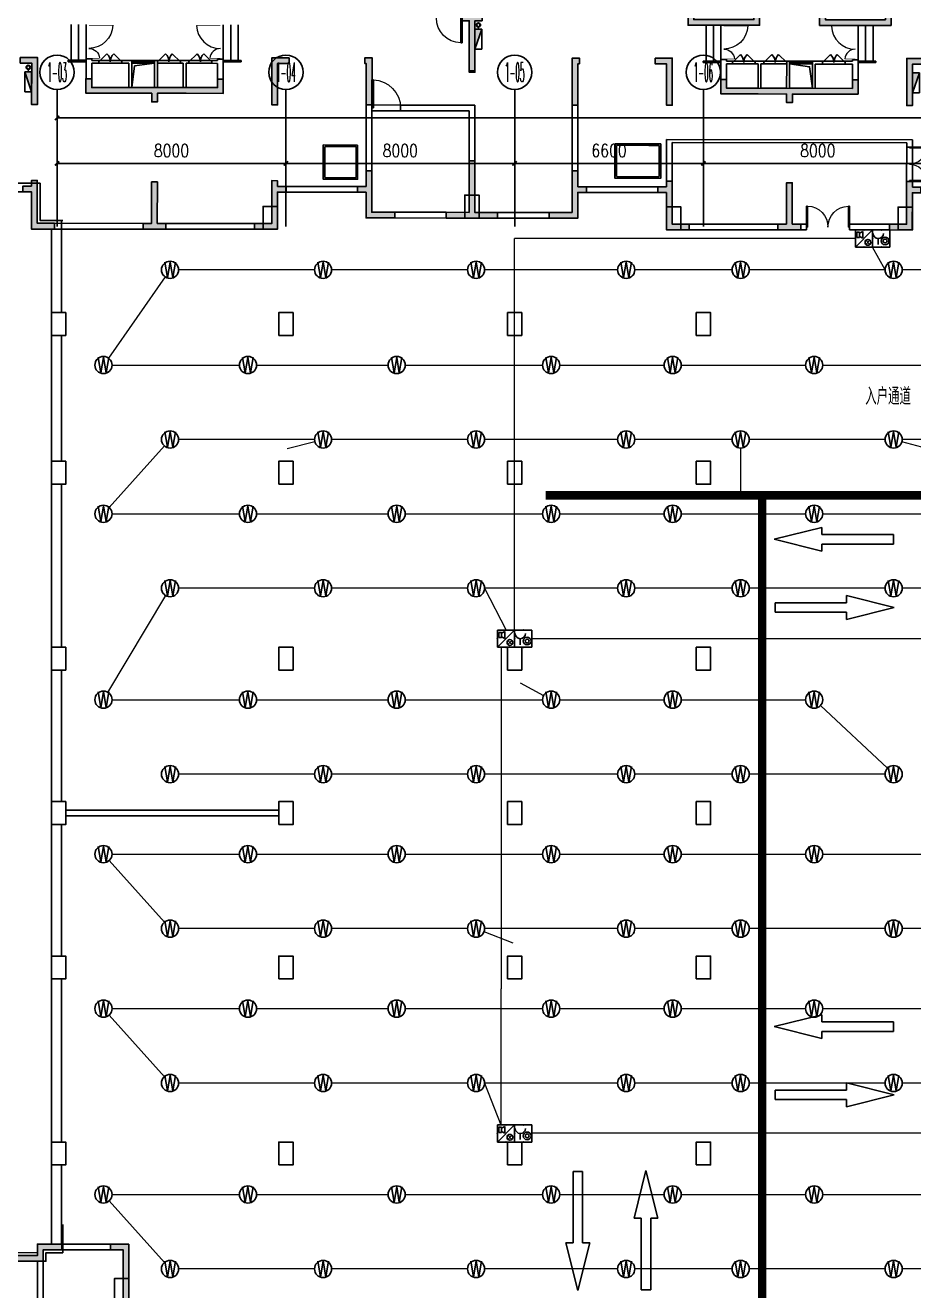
# Model space of a CAD drawing. Extents: x -781653 to 929899, y -292639 to -18670.
# Drawn here: x 199242 to 230306, y -166402 to -122161 of the extents above; entities that cross this region are included whole.
import ezdxf
from ezdxf.enums import TextEntityAlignment as Align

# ---------------------------------------------------------------- set-up
doc = ezdxf.new("R2010")
doc.units = 0
doc.header["$LTSCALE"] = 10
doc.header["$MEASUREMENT"] = 0
for name, pattern in [('ACAD_ISO11W100', [33.5, 12, -3, 12, -3, 0.5, -3]), ('BORDER', [1.75, 0.5, -0.25, 0.5, -0.25, 0, -0.25]), ('CENTER', [2, 1.25, -0.25, 0.25, -0.25]), ('DASH', [0.35, 0.25, -0.1]), ('DASHED', [0.75, 0.5, -0.25])]:
    doc.linetypes.add(name, pattern=pattern)
doc.layers.get('0').update_dxf_attribs({"linetype": 'CONTINUOUS'})
doc.layers.get('Defpoints').update_dxf_attribs({"linetype": 'CONTINUOUS'})
for name, color, linetype in [('AXIS', 3, 'CONTINUOUS'), ('AXIS_TEXT', 7, 'CONTINUOUS'), ('COLUMN', 1, 'CONTINUOUS'), ('DOTE', 8, 'CENTER'), ('JPS-X', 1, 'BORDER'), ('JPS-XHS', 7, 'CONTINUOUS'), ('LVTRY', 6, 'CONTINUOUS'), ('PUB_DIM', 3, 'CONTINUOUS'), ('RD-equip', 3, 'CONTINUOUS'), ('solid', 252, 'CONTINUOUS'), ('STAIR', 9, 'CONTINUOUS'), ('TEXT', 7, 'CONTINUOUS'), ('wall', 8, 'CONTINUOUS'), ('wall-jg', 7, 'CONTINUOUS'), ('WINDOW', 4, 'CONTINUOUS'), ('结构墙', 7, 'CONTINUOUS'), ('行车方向', 4, 'CONTINUOUS'), ('行车线', 207, 'CONTINUOUS')]:
    doc.layers.add(name, color=color, linetype=linetype)
doc.layers.add('RD-line', color=2, linetype='CONTINUOUS', lineweight=0)
doc.layers.get('DOTE').off()
doc.styles.add('_TCH_AXIS', font='COMPLEX', dxfattribs={"bigfont": 'GBCBIG'})
doc.styles.add('COMPLEX', font='COMPLEX')
doc.styles.add('DIM_FONT', font='SIMPLEX', dxfattribs={"width": 0.8, "bigfont": 'HZTXT'})
doc.styles.add('FS1', font='txt4', dxfattribs={"width": 0.8, "bigfont": 'fstxt'})
doc.styles.add('FS2', font='tjromans.shx', dxfattribs={"width": 0.8, "bigfont": 'tjhztxt.shx'})
doc.styles.get("Standard").update_dxf_attribs({"font": 'GBENOR', "bigfont": 'GBCBIG'})
doc.dimstyles.new('DIMN300', dxfattribs={"dimscale": 3, "dimtxt": 300, "dimasz": 100, "dimexe": 250, "dimexo": 300, "dimgap": 150, "dimtad": 1, "dimdec": 0, "dimzin": 0, "dimdsep": 46, "dimtxsty": 'DIM_FONT', "dimblk": 'ARCHTICK', "dimcen": 0.09, "dimclrt": 7, "dimazin": 2, "dimtfac": 1, "dimtdec": 0, "dimtix": 1, "dimtmove": 2, "dimatfit": 3, "dimfxl": 0, "dimtolj": 1, "dimtzin": 0, "dimarcsym": 0})

# ---------------------------------------------------------------- blocks, each defined once
blk = doc.blocks.new('A$C057458B3')
at = {"layer": 'wall', "color": 8}
for p, q in [((40050, 10500), (40050, 8950)), ((40250, 10500), (40050, 10500)), ((40250, 10500), (40250, 8950))]:
    blk.add_line(p, q, dxfattribs=at)
at = {"layer": 'wall-jg', "color": 8}
for p, q in [((40050, 10800), (40050, 11100)), ((40350, 10500), (40350, 10800))]:
    blk.add_line(p, q, dxfattribs=at)
blk = doc.blocks.new('DXHS')
at = {"layer": 'JPS-XHS'}
blk.add_hatch(color=256, dxfattribs=at).paths.add_polyline_path([(-350, 240), (-350, 0), (350, 0)])
at = {"layer": 'JPS-XHS', "linetype": 'Continuous'}
for p, q in [((-350, 240), (-350, 0)), ((-350, 240), (350, 240)), ((-350, 0), (350, 0)), ((350, 240), (350, 0))]:
    blk.add_line(p, q, dxfattribs=at)
at = {"layer": 'JPS-XHS'}
blk.add_line((-350, 240), (350, 0), dxfattribs=at)
blk = doc.blocks.new('FF')
at = {"linetype": 'Continuous'}
for radius in [75, 60]:
    blk.add_circle((0, 0), radius, dxfattribs=at)
blk = doc.blocks.new('$DorLib2D$00000116')
at = {"color": 0}
for p, q in [((-0.5, 0), (-0.146, 0.354)), ((0.5, 0), (0.146, 0.354))]:
    blk.add_line(p, q, dxfattribs=at)
for centre, start, end in [((-0.5, 0), 0, 45), ((0.5, 0), 135, 180)]:
    blk.add_arc(centre, 0.5, start, end, dxfattribs=at)
blk = doc.blocks.new('$WINLIB2D$00000001')
for p, q in [((-0.5, 0.5), (0.5, 0.5)), ((-0.5, 0.5), (-0.5, -0.5)), ((0.5, 0.167), (-0.5, 0.167)), ((0.5, -0.5), (0.5, 0.5)), ((0.5, -0.167), (-0.5, -0.167)), ((-0.5, -0.5), (0.5, -0.5))]:
    blk.add_line(p, q)
blk = doc.blocks.new('$DorLib2D$00000002')
for p, q in [((-0.5, 0), (-0.5, 0.4875)), ((-0.475, 0.4875), (-0.5, 0.4875)), ((-0.475, 0), (-0.475, 0.4875)), ((0.475, 0), (0.475, 0.4875)), ((0.475, 0.4875), (0.5, 0.4875)), ((0.5, 0), (0.5, 0.4875)), ((-0.5, 0), (-0.475, 0)), ((0.5, 0), (0.475, 0))]:
    blk.add_line(p, q)
at = {"lineweight": 13}
for centre, start, end in [((-0.4875, 0), 0, 88.53072), ((0.4875, 0), 91.46928, 180)]:
    blk.add_arc(centre, 0.4875, start, end, dxfattribs=at)
blk = doc.blocks.new('$DorLib2D$00000025')
at = {"const_width": 0.02}
for points in [[(0.481, -0.001), (0.481, 0.691)], [(-0.481, 0.001), (-0.481, 0.308)]]:
    blk.add_lwpolyline(points, dxfattribs=at)
at = {"lineweight": 13}
for centre, radius, start, end in [((0.505, -0.002), 0.699, 91.9397, 179.7238), ((-0.501, 0.003), 0.307, 359.7899, 85.7508)]:
    blk.add_arc(centre, radius, start, end, dxfattribs=at)
blk = doc.blocks.new('$DorLib2D$00000001')
for p, q in [((0.45, 0.975), (0.5, 0.975)), ((0.45, 0), (0.45, 0.975)), ((0.5, 0), (0.5, 0.975)), ((0.5, 0), (0.45, 0))]:
    blk.add_line(p, q)
at = {"lineweight": 13}
blk.add_arc((0.475, 0), 0.975, 91.4693, 180, dxfattribs=at)
blk = doc.blocks.new('A$C6717307E')
at = {"layer": 'solid'}
for points in [[(32350, 8275), (32150, 8275), (32150, 7700), (30050, 7700), (30050, 9850), (32150, 9850), (32150, 9275), (32350, 9275), (32350, 10050), (32150, 10050), (32150, 10450), (31950, 10450), (31950, 10050), (29850, 10050), (29850, 7500), (32350, 7500)], [(36950, 10050), (34850, 10050), (34850, 10450), (34650, 10450), (34650, 10050), (34450, 10050), (34450, 9275), (34650, 9275), (34650, 9850), (36750, 9850), (36750, 7700), (34650, 7700), (34650, 8275), (34450, 8275), (34450, 7500), (36950, 7500)], [(21950, 7850), (22650, 7850), (22650, 7650), (22400, 7650), (22400, 5900), (22200, 5900), (22200, 7650), (21950, 7650)], [(6900, 6150), (6900, 4700), (7100, 4700), (7100, 6350), (6500, 6350), (6500, 6150)], [(15300, 4700), (15500, 4700), (15500, 6150), (15900, 6150), (15900, 6350), (15300, 6350)], [(18800, 6350), (18550, 6350), (18550, 6150), (18600, 6150), (18600, 4700), (18800, 4700)], [(25800, 4700), (26000, 4700), (26000, 6150), (26050, 6150), (26050, 6350), (25800, 6350)], [(29300, 6350), (28700, 6350), (28700, 6150), (29100, 6150), (29100, 4700), (29300, 4700)], [(37700, 6150), (38100, 6150), (38100, 6350), (37500, 6350), (37500, 4700), (37700, 4700)], [(9000, 5300), (9000, 5600), (8800, 5600), (8800, 5100), (11100, 5100), (11100, 4800), (11300, 4800), (11300, 5100), (13600, 5100), (13600, 5600), (13400, 5600), (13400, 5300)], [(31200, 5300), (31200, 5600), (31000, 5600), (31000, 5100), (33300, 5100), (33300, 4800), (33500, 4800), (33500, 5100), (35800, 5100), (35800, 5600), (35600, 5600), (35600, 5300)]]:
    blk.add_hatch(color=8, dxfattribs=at).paths.add_polyline_path(points)
at = {"layer": 'JPS-X', "color": 8, "const_width": 50}
for points in [[(22520, 7425), (22520, 7350)], [(6780, 5925), (6780, 5850)]]:
    blk.add_lwpolyline(points, dxfattribs=at)
at = {"layer": 'LVTRY', "color": 8}
for points in [[(10400, 5300), (10498, 6056), (11200, 6150)], [(34200, 5300), (34102, 6056), (33400, 6150)]]:
    blk.add_lwpolyline(points, dxfattribs=at)
at = {"layer": 'STAIR', "color": 8}
for p, q in [((8280, 6250), (8280, 7500)), ((8540, 6250), (8540, 7500)), ((8800, 6300), (8800, 7500)), ((13600, 6300), (13600, 7500)), ((13860, 6250), (13860, 7500)), ((14120, 6250), (14120, 7500)), ((30480, 6250), (30480, 7500)), ((30740, 6250), (30740, 7500)), ((31000, 6300), (31000, 7500)), ((35800, 6300), (35800, 7500)), ((36060, 6250), (36060, 7500)), ((36320, 6250), (36320, 7500)), ((8180, 6250), (8800, 6250)), ((8180, 6200), (8180, 6250)), ((8180, 6200), (8800, 6200)), ((10050, 6250), (9250, 6250)), ((12100, 6250), (11300, 6250)), ((13200, 6250), (12400, 6250)), ((14220, 6250), (13600, 6250)), ((14220, 6200), (13600, 6200)), ((14220, 6200), (14220, 6250)), ((30380, 6250), (31000, 6250)), ((30380, 6200), (30380, 6250)), ((30380, 6200), (31000, 6200)), ((32200, 6250), (31400, 6250)), ((32500, 6250), (33300, 6250)), ((35350, 6250), (34550, 6250)), ((36420, 6250), (35800, 6250)), ((36420, 6200), (35800, 6200)), ((36420, 6200), (36420, 6250)), ((9250, 6150), (10050, 6150)), ((11300, 6150), (12100, 6150)), ((12400, 6150), (13200, 6150)), ((31400, 6150), (32200, 6150)), ((32500, 6150), (33300, 6150)), ((34550, 6150), (35350, 6150)), ((18800, 4700), (19800, 4700)), ((19800, 4500), (18800, 4500)), ((37500, 2050), (37500, 3250)), ((37700, 3250), (37700, 2050))]:
    blk.add_line(p, q, dxfattribs=at)
for points in [[(18300, 3300), (18300, 2100), (17100, 2100), (17100, 3300)], [(28900, 3350), (28900, 2150), (27300, 2150), (27300, 3350)]]:
    blk.add_lwpolyline(points, close=True, dxfattribs=at)
at = {"layer": 'STAIR', "color": 8, "linetype": 'DASH'}
for points in [[(18250, 3250), (18250, 2150), (17150, 2150), (17150, 3250)], [(28850, 3300), (28850, 2200), (27350, 2200), (27350, 3300)]]:
    blk.add_lwpolyline(points, close=True, dxfattribs=at)
at = {"layer": 'wall', "color": 8}
for p, q in [((32350, 9850), (32350, 7500)), ((36950, 10050), (36950, 7500)), ((34450, 8275), (34450, 7500)), ((31200, 7500), (32350, 7500)), ((35600, 7500), (34450, 7500)), ((35600, 7500), (35800, 7500)), ((36950, 7500), (35800, 7500)), ((9000, 6300), (8800, 6300)), ((8800, 6300), (8800, 6150)), ((9000, 6250), (9000, 6300)), ((9250, 6250), (9000, 6250)), ((9250, 6150), (9250, 6250)), ((10400, 6250), (10050, 6250)), ((10050, 6250), (10050, 6150)), ((10400, 6150), (10400, 6250)), ((11300, 6250), (11200, 6250)), ((11200, 6250), (11200, 6150)), ((11300, 6150), (11300, 6250)), ((12300, 6250), (12100, 6250)), ((12100, 6250), (12100, 6150)), ((12400, 6250), (12300, 6250)), ((12400, 6150), (12400, 6250)), ((13400, 6250), (13200, 6250)), ((13200, 6250), (13200, 6150)), ((13600, 6300), (13400, 6300)), ((13400, 6300), (13400, 6250)), ((13600, 6150), (13600, 6300)), ((31200, 6300), (31000, 6300)), ((31000, 6300), (31000, 6150)), ((31200, 6250), (31200, 6300)), ((31400, 6250), (31200, 6250)), ((31400, 6150), (31400, 6250)), ((32300, 6250), (32200, 6250)), ((32200, 6250), (32200, 6150)), ((32500, 6250), (32300, 6250)), ((32500, 6150), (32500, 6250)), ((33400, 6250), (33300, 6250)), ((33300, 6250), (33300, 6150)), ((33400, 6150), (33400, 6250)), ((34550, 6250), (34200, 6250)), ((34200, 6250), (34200, 6150)), ((34550, 6150), (34550, 6250)), ((35600, 6250), (35350, 6250)), ((35350, 6250), (35350, 6150)), ((35800, 6300), (35600, 6300)), ((35600, 6300), (35600, 6250)), ((35800, 6150), (35800, 6300)), ((8800, 6150), (8800, 5100)), ((9000, 6150), (9000, 5300)), ((9000, 6150), (9250, 6150)), ((10050, 6150), (10300, 6150)), ((10300, 6150), (10300, 5300)), ((10400, 6150), (10400, 5300)), ((11200, 6150), (11200, 5300)), ((11300, 6150), (11300, 5300)), ((12100, 6150), (12200, 6150)), ((12200, 6150), (12200, 5300)), ((12300, 6150), (12300, 5300)), ((12300, 6150), (12400, 6150)), ((13200, 6150), (13400, 6150)), ((13400, 6150), (13400, 5300)), ((13600, 6150), (13600, 5100)), ((31000, 6150), (31000, 5100)), ((31200, 6150), (31400, 6150)), ((31200, 6150), (31200, 5300)), ((32200, 6150), (32300, 6150)), ((32300, 6150), (32300, 5300)), ((32400, 6150), (32400, 5300)), ((32400, 6150), (32500, 6150)), ((33300, 6150), (33300, 5300)), ((33400, 6150), (33400, 5300)), ((34200, 6150), (34200, 5300)), ((34300, 6150), (34550, 6150)), ((34300, 6150), (34300, 5300)), ((35350, 6150), (35600, 6150)), ((35600, 6150), (35600, 5300)), ((35800, 6150), (35800, 5100)), ((8800, 5100), (10400, 5100)), ((9000, 5300), (10300, 5300)), ((10400, 5300), (11200, 5300)), ((10400, 5100), (11100, 5100)), ((11100, 5100), (11100, 4800)), ((11200, 5300), (11200, 5300)), ((11300, 5300), (12200, 5300)), ((11300, 5100), (12300, 5100)), ((11300, 5100), (11300, 4800)), ((11300, 5100), (11300, 5100)), ((12300, 5300), (13400, 5300)), ((12300, 5100), (13600, 5100)), ((32300, 5100), (31000, 5100)), ((32300, 5300), (31200, 5300)), ((33300, 5100), (32300, 5100)), ((33300, 5300), (32400, 5300)), ((33300, 5100), (33300, 4800)), ((33300, 5100), (33300, 5100)), ((34200, 5300), (33400, 5300)), ((33400, 5300), (33400, 5300)), ((34200, 5100), (33500, 5100)), ((33500, 5100), (33500, 4800)), ((35800, 5100), (34200, 5100)), ((35600, 5300), (34300, 5300)), ((11300, 4800), (11100, 4800)), ((18600, 4700), (18600, 2400)), ((18800, 4700), (18600, 4700)), ((18800, 4700), (18800, 2400)), ((18800, 4500), (18800, 4700)), ((22400, 4700), (19800, 4700)), ((19800, 4700), (19800, 4500)), ((19800, 4500), (22200, 4500)), ((22200, 4500), (22200, 2750)), ((22400, 4700), (22400, 2750)), ((25800, 4700), (25800, 2400)), ((26000, 4700), (25800, 4700)), ((26000, 4700), (26000, 2400)), ((33500, 4800), (33300, 4800)), ((37700, 3500), (29100, 3500)), ((29100, 3500), (29100, 2050)), ((37500, 3400), (29300, 3400)), ((29300, 3400), (29300, 2050)), ((37500, 3400), (37500, 3250)), ((37500, 3250), (37700, 3250)), ((37700, 3250), (37700, 3500)), ((22400, 2750), (22200, 2750))]:
    blk.add_line(p, q, dxfattribs=at)
at = {"layer": 'wall-jg', "color": 8}
for p, q in [((36950, 7500), (36950, 10050)), ((32350, 7500), (32350, 8275)), ((34450, 7500), (34450, 8275)), ((29850, 7500), (32350, 7500)), ((36950, 7500), (34450, 7500)), ((7100, 6350), (6500, 6350)), ((7100, 6350), (7100, 4700)), ((15300, 6350), (15900, 6350)), ((15300, 6350), (15300, 4700)), ((15900, 6150), (15900, 6350)), ((18550, 6350), (18800, 6350)), ((18550, 6350), (18550, 6150)), ((18800, 6350), (18800, 4700)), ((25800, 6350), (25800, 4700)), ((26050, 6350), (25800, 6350)), ((26050, 6350), (26050, 6150)), ((28700, 6150), (28700, 6350)), ((29300, 6350), (28700, 6350)), ((29300, 6350), (29300, 4700)), ((37500, 6350), (37500, 4700)), ((37500, 6350), (38100, 6350)), ((6900, 6150), (6500, 6150)), ((6900, 6150), (6900, 4700)), ((15500, 6150), (15500, 4700)), ((15500, 6150), (15900, 6150)), ((18550, 6150), (18600, 6150)), ((18600, 4700), (18600, 6150)), ((26050, 6150), (26000, 6150)), ((26000, 4700), (26000, 6150)), ((29100, 6150), (28700, 6150)), ((29100, 6150), (29100, 4700)), ((37700, 6150), (38100, 6150)), ((37700, 6150), (37700, 4700)), ((8800, 5600), (9000, 5600)), ((8800, 5100), (8800, 5600)), ((9000, 5300), (9000, 5600)), ((13400, 5600), (13600, 5600)), ((13400, 5300), (13400, 5600)), ((13600, 5100), (13600, 5600)), ((31200, 5600), (31000, 5600)), ((31000, 5100), (31000, 5600)), ((31200, 5300), (31200, 5600)), ((35600, 5300), (35600, 5600)), ((35800, 5600), (35600, 5600)), ((35800, 5100), (35800, 5600)), ((11100, 5100), (8800, 5100)), ((9000, 5300), (13400, 5300)), ((11100, 5100), (11100, 4800)), ((11300, 5100), (11300, 4800)), ((11300, 5100), (13600, 5100)), ((33300, 5100), (31000, 5100)), ((35600, 5300), (31200, 5300)), ((33300, 5100), (33300, 4800)), ((33500, 5100), (33500, 4800)), ((33500, 5100), (35800, 5100)), ((7100, 4700), (6900, 4700)), ((11100, 4800), (11300, 4800)), ((15300, 4700), (15500, 4700)), ((18600, 4700), (18800, 4700)), ((26000, 4700), (25800, 4700)), ((29300, 4700), (29100, 4700)), ((33500, 4800), (33300, 4800)), ((37500, 4700), (37700, 4700)), ((22200, 2750), (22300, 2750)), ((22200, 1050), (22200, 2750)), ((22400, 2750), (22300, 2750)), ((22400, 1050), (22400, 2750))]:
    blk.add_line(p, q, dxfattribs=at)
blk.add_lwpolyline([(21950, 7850), (22650, 7850), (22650, 7650), (22400, 7650), (22400, 5900), (22200, 5900), (22200, 7650), (21950, 7650), (21950, 7850)], dxfattribs=at)
at = {"layer": 'JPS-X', "color": 8, "xscale": -1, "rotation": 90}
blk.add_blockref('FF', (22520, 7500), dxfattribs=at)
at = {"layer": 'JPS-X', "color": 8, "rotation": 270}
blk.add_blockref('FF', (6780, 6000), dxfattribs=at)
at = {"layer": 'JPS-XHS', "color": 8, "rotation": 270}
for p in [(22400, 7000), (37700, 5500)]:
    blk.add_blockref('DXHS', p, dxfattribs=at)
at = {"layer": 'JPS-XHS', "color": 8, "xscale": -1, "rotation": 90}
blk.add_blockref('DXHS', (6900, 5500), dxfattribs=at)
at = {"layer": 'WINDOW', "color": 8}
for name, p, xscale, yscale, zscale, rotation in [('$DorLib2D$00000001', (21500, 7750), -899.9999999999797, 900, -900, 179.9885408439812), ('$DorLib2D$00000025', (8900, 6900), -1199.999999999999, 1199.999999999999, -1200, 270), ('$DorLib2D$00000025', (13500, 6900), 1199.999999999999, 1199.999999999999, -1200, 90), ('$DorLib2D$00000025', (31100, 6900), -1199.999999999999, 1199.999999999999, -1200, 270), ('$DorLib2D$00000025', (35700, 6900), 1199.999999999999, 1199.999999999999, -1200, 90), ('$DorLib2D$00000116', (9650, 6200), 800, 800, 800, 359.9999999999974), ('$WINLIB2D$00000001', (10800, 6200), -799.9999999999999, 99.99999999999999, 800, 179.9999999999999), ('$WINLIB2D$00000001', (33800, 6200), 799.9999999999999, 99.99999999999999, 800, 179.9999999999999), ('$DorLib2D$00000116', (34950, 6200), -799.9999999999999, 799.9999999999999, 800, 2.086443871040067e-12), ('$DorLib2D$00000002', (37600, 2650), -1199.999999999999, 1199.999999999999, -1200, 270)]:
    blk.add_blockref(name, p, dxfattribs=dict(at, xscale=xscale, yscale=yscale, zscale=zscale, rotation=rotation))
for name, p, xscale, yscale, zscale in [('$DorLib2D$00000116', (11700, 6200), -799.9999999999999, 799.9999999999999, -800), ('$DorLib2D$00000116', (12800, 6200), 799.9999999999999, 799.9999999999999, 800), ('$DorLib2D$00000116', (31800, 6200), -799.9999999999999, 799.9999999999999, 800), ('$DorLib2D$00000116', (32900, 6200), 799.9999999999999, 799.9999999999999, -800), ('$DorLib2D$00000001', (19300, 4600), -1000.000000000001, 1000.000000000001, -1000)]:
    blk.add_blockref(name, p, dxfattribs=dict(at, xscale=xscale, yscale=yscale, zscale=zscale))
blk = doc.blocks.new('A$C3EFE3735')
at = {"layer": 'solid'}
for points in [[(32150, 8925), (32350, 8925), (32350, 9700), (32150, 9700), (32150, 10100), (31950, 10100), (31950, 9700), (29850, 9700), (29850, 7150), (32350, 7150), (32350, 7925), (32150, 7925), (32150, 7350), (30050, 7350), (30050, 9500), (32150, 9500)], [(34650, 8925), (34450, 8925), (34450, 9700), (34650, 9700), (34650, 10100), (34850, 10100), (34850, 9700), (36950, 9700), (36950, 7150), (34450, 7150), (34450, 7925), (34650, 7925), (34650, 7350), (36750, 7350), (36750, 9500), (34650, 9500)], [(6900, 5800), (6900, 4350), (7100, 4350), (7100, 6000), (6500, 6000), (6500, 5800)], [(15300, 4350), (15500, 4350), (15500, 5800), (15900, 5800), (15900, 6000), (15300, 6000)], [(18800, 6000), (18550, 6000), (18550, 5800), (18600, 5800), (18600, 4350), (18800, 4350)], [(25800, 6000), (26050, 6000), (26050, 5800), (26000, 5800), (26000, 4350), (25800, 4350)], [(29300, 4350), (29100, 4350), (29100, 5800), (28700, 5800), (28700, 6000), (29300, 6000)], [(37700, 5800), (37700, 4350), (37500, 4350), (37500, 6000), (38100, 6000), (38100, 5800)], [(9000, 4950), (9000, 5250), (8800, 5250), (8800, 4750), (11100, 4750), (11100, 4450), (11300, 4450), (11300, 4750), (13600, 4750), (13600, 5250), (13400, 5250), (13400, 4950)], [(35600, 4950), (35600, 5250), (35800, 5250), (35800, 4750), (33500, 4750), (33500, 4450), (33300, 4450), (33300, 4750), (31000, 4750), (31000, 5250), (31200, 5250), (31200, 4950)], [(22400, 600), (23200, 600), (23200, 400), (21400, 400), (21400, 600), (22200, 600), (22200, 2400), (22400, 2400)], [(18600, 1300), (18600, 400), (19600, 400), (19600, 600), (18800, 600), (18800, 2050), (18600, 2050), (18600, 1500), (18300, 1500), (18300, 1300)], [(26000, 1300), (26000, 400), (25000, 400), (25000, 600), (25800, 600), (25800, 2050), (26000, 2050), (26000, 1500), (26300, 1500), (26300, 1300)], [(7100, 1700), (6900, 1700), (6900, 1500), (6600, 1500), (6600, 1300), (6900, 1300), (6900, 0), (7700, 0), (7700, 200), (7100, 200)], [(11600, 0), (11600, 200), (11300, 200), (11300, 1650), (11100, 1650), (11100, 200), (10800, 200), (10800, 0)], [(15300, 200), (14700, 200), (14700, 0), (15500, 0), (15500, 1300), (15800, 1300), (15800, 1500), (15500, 1500), (15500, 1700), (15300, 1700)], [(29300, 200), (29900, 200), (29900, 0), (29100, 0), (29100, 1300), (28800, 1300), (28800, 1500), (29100, 1500), (29100, 1700), (29300, 1700)], [(33000, 0), (33000, 200), (33300, 200), (33300, 1650), (33500, 1650), (33500, 200), (33800, 200), (33800, 0)], [(37500, 1700), (37700, 1700), (37700, 1500), (38000, 1500), (38000, 1300), (37700, 1300), (37700, 0), (36900, 0), (36900, 200), (37500, 200)]]:
    blk.add_hatch(color=256, dxfattribs=at).paths.add_polyline_path(points)
h = blk.add_hatch(color=256, dxfattribs=at)
h.paths.add_polyline_path([(22300, 7500), (21950, 7500), (21950, 7400), (22300, 7400)])
h.paths.add_polyline_path([(22650, 7500), (22300, 7500), (22300, 7400), (22650, 7400)])
h.paths.add_polyline_path([(22650, 7400), (22300, 7400), (22300, 5900), (22400, 5900), (22400, 7300), (22650, 7300)])
h.paths.add_polyline_path([(22300, 7400), (21950, 7400), (21950, 7300), (22200, 7300), (22200, 5900), (22300, 5900)])
h.paths.add_polyline_path([(22400, 5900), (22300, 5900), (22300, 5500), (22400, 5500)])
h.paths.add_polyline_path([(22300, 5900), (22200, 5900), (22200, 5500), (22300, 5500)])
at = {"layer": 'wall-jg'}
for points in [[(32150, 8925), (32350, 8925), (32350, 9700), (32150, 9700), (32150, 10100), (31950, 10100), (31950, 9700), (29850, 9700), (29850, 7150), (32350, 7150), (32350, 7925), (32150, 7925), (32150, 7350), (30050, 7350), (30050, 9500), (32150, 9500), (32150, 8925)], [(34650, 8925), (34450, 8925), (34450, 9700), (34650, 9700), (34650, 10100), (34850, 10100), (34850, 9700), (36950, 9700), (36950, 7150), (34450, 7150), (34450, 7925), (34650, 7925), (34650, 7350), (36750, 7350), (36750, 9500), (34650, 9500), (34650, 8925)], [(21950, 7500), (22650, 7500), (22650, 7300), (22400, 7300), (22400, 5500), (22200, 5500), (22200, 7300), (21950, 7300), (21950, 7500)], [(18800, 4350), (18600, 4350), (18600, 5800), (18550, 5800), (18550, 6000), (18800, 6000), (18800, 4350)], [(25800, 4350), (26000, 4350), (26000, 5800), (26050, 5800), (26050, 6000), (25800, 6000), (25800, 4350)], [(13400, 5250), (13600, 5250), (13600, 4750), (11300, 4750), (11300, 4450), (11100, 4450), (11100, 4750), (8800, 4750), (8800, 5250), (9000, 5250), (9000, 4950), (13400, 4950), (13400, 5250)], [(31200, 5250), (31000, 5250), (31000, 4750), (33300, 4750), (33300, 4450), (33500, 4450), (33500, 4750), (35800, 4750), (35800, 5250), (35600, 5250), (35600, 4950), (31200, 4950), (31200, 5250)], [(18600, 1500), (18600, 2050), (18800, 2050), (18800, 600), (19600, 600), (19600, 400), (18600, 400), (18600, 1300), (18300, 1300), (18300, 1500), (18600, 1500)], [(26000, 1500), (26000, 2050), (25800, 2050), (25800, 600), (25000, 600), (25000, 400), (26000, 400), (26000, 1300), (26300, 1300), (26300, 1500), (26000, 1500)], [(6900, 1500), (6900, 1700), (7100, 1700), (7100, 200), (7700, 200), (7700, 0), (6900, 0), (6900, 1300), (6600, 1300), (6600, 1500), (6900, 1500)], [(11600, 200), (11300, 200), (11300, 1650), (11100, 1650), (11100, 200), (10800, 200), (10800, 0), (11600, 0), (11600, 200)], [(15500, 1500), (15500, 1700), (15300, 1700), (15300, 200), (14700, 200), (14700, 0), (15500, 0), (15500, 1300), (15800, 1300), (15800, 1500), (15500, 1500)], [(29100, 1500), (29100, 1700), (29300, 1700), (29300, 200), (29900, 200), (29900, 0), (29100, 0), (29100, 1300), (28800, 1300), (28800, 1500), (29100, 1500)], [(33000, 200), (33300, 200), (33300, 1650), (33500, 1650), (33500, 200), (33800, 200), (33800, 0), (33000, 0), (33000, 200)], [(37700, 1500), (37700, 1700), (37500, 1700), (37500, 200), (36900, 200), (36900, 0), (37700, 0), (37700, 1300), (38000, 1300), (38000, 1500), (37700, 1500)]]:
    blk.add_lwpolyline(points, dxfattribs=at)
for points in [[(6500, 6000), (6500, 5800), (6900, 5800), (6900, 4350), (7100, 4350), (7100, 6000)], [(15900, 6000), (15900, 5800), (15500, 5800), (15500, 4350), (15300, 4350), (15300, 6000)], [(28700, 6000), (28700, 5800), (29100, 5800), (29100, 4350), (29300, 4350), (29300, 6000)], [(38100, 6000), (38100, 5800), (37700, 5800), (37700, 4350), (37500, 4350), (37500, 6000)], [(21400, 600), (21400, 400), (23200, 400), (23200, 600), (22400, 600), (22400, 2400), (22200, 2400), (22200, 600)]]:
    blk.add_lwpolyline(points, close=True, dxfattribs=at)
blk = doc.blocks.new('A$C09E6704B')
at = {"layer": 'solid'}
for points in [[(40050, 10700), (40050, 11100), (40900, 11100), (40900, 10900), (40250, 10900), (40250, 10500), (39150, 10500), (39150, 10700)], [(43250, 11100), (43250, 9100), (43050, 9100), (43050, 10900), (42600, 10900), (42600, 11100)]]:
    blk.add_hatch(color=256, dxfattribs=at).paths.add_polyline_path(points)
at = {"layer": 'wall-jg'}
for points in [[(39150, 10500), (40250, 10500), (40250, 10900), (40900, 10900), (40900, 11100), (40050, 11100), (40050, 10700), (39150, 10700)], [(43250, 11100), (43250, 9100), (43050, 9100), (43050, 10900), (42600, 10900), (42600, 11100)]]:
    blk.add_lwpolyline(points, close=True, dxfattribs=at)
blk = doc.blocks.new('A$C1C157CE4')
at = {"layer": '行车线', "linetype": 'DASH', "ltscale": 3000}
for points in [[(4167, 2967), (1667, 2967), (1667, 3217), (0, 2800), (1667, 2383), (1667, 2633), (4167, 2633)], [(2531, 833), (2531, 583), (31, 583), (31, 250), (2531, 250), (2531, 0), (4198, 417)]]:
    blk.add_lwpolyline(points, close=True, dxfattribs=at)
blk = doc.blocks.new('A$C0FE76EBE')
at = {"layer": 'COLUMN'}
for points in [[(-212581, 57252), (-212081, 57252), (-212081, 58052), (-212581, 58052)], [(-219632, 56860), (-219132, 56860), (-219132, 57660), (-219632, 57660)], [(-205532, 56845), (-205032, 56845), (-205032, 57645), (-205532, 57645)], [(-197432, 56837), (-196932, 56837), (-196932, 57637), (-197432, 57637)], [(-227037, 53147), (-226537, 53147), (-226537, 53947), (-227037, 53947)], [(-219087, 53147), (-218587, 53147), (-218587, 53947), (-219087, 53947)], [(-211087, 53147), (-210587, 53147), (-210587, 53947), (-211087, 53947)], [(-204487, 53147), (-203987, 53147), (-203987, 53947), (-204487, 53947)], [(-227037, 47947), (-226537, 47947), (-226537, 48747), (-227037, 48747)], [(-219087, 47947), (-218587, 47947), (-218587, 48747), (-219087, 48747)], [(-211087, 47947), (-210587, 47947), (-210587, 48747), (-211087, 48747)], [(-204487, 47947), (-203987, 47947), (-203987, 48747), (-204487, 48747)], [(-227037, 41447), (-226537, 41447), (-226537, 42247), (-227037, 42247)], [(-219087, 41447), (-218587, 41447), (-218587, 42247), (-219087, 42247)], [(-211087, 41447), (-210587, 41447), (-210587, 42247), (-211087, 42247)], [(-204487, 41447), (-203987, 41447), (-203987, 42247), (-204487, 42247)], [(-227037, 36047), (-226537, 36047), (-226537, 36847), (-227037, 36847)], [(-219087, 36047), (-218587, 36047), (-218587, 36847), (-219087, 36847)], [(-211087, 36047), (-210587, 36047), (-210587, 36847), (-211087, 36847)], [(-204487, 36047), (-203987, 36047), (-203987, 36847), (-204487, 36847)], [(-227037, 30647), (-226537, 30647), (-226537, 31447), (-227037, 31447)], [(-219087, 30647), (-218587, 30647), (-218587, 31447), (-219087, 31447)], [(-211087, 30647), (-210587, 30647), (-210587, 31447), (-211087, 31447)], [(-204487, 30647), (-203987, 30647), (-203987, 31447), (-204487, 31447)], [(-227037, 24147), (-226537, 24147), (-226537, 24947), (-227037, 24947)], [(-219087, 24147), (-218587, 24147), (-218587, 24947), (-219087, 24947)], [(-211087, 24147), (-210587, 24147), (-210587, 24947), (-211087, 24947)], [(-204487, 24147), (-203987, 24147), (-203987, 24947), (-204487, 24947)], [(-224829, 19379), (-224329, 19379), (-224329, 20179), (-224829, 20179)]]:
    blk.add_lwpolyline(points, close=True, dxfattribs=at)
at = {"layer": '结构墙'}
blk.add_line((-226932, 57168), (-226687, 57168), dxfattribs=at)
at = {"layer": '结构墙', "linetype": 'ByBlock'}
for p, q in [((-226687, 53947), (-226687, 57168)), ((-227037, 21377), (-227037, 56868)), ((-226687, 48747), (-226687, 53147)), ((-226687, 42247), (-226687, 47947)), ((-226687, 36847), (-226687, 41447)), ((-226687, 31447), (-226687, 36047)), ((-226687, 24947), (-226687, 30647)), ((-226687, 21376), (-226687, 24147)), ((-227037, 22069), (-227037, 21377))]:
    blk.add_line(p, q, dxfattribs=at)
blk = doc.blocks.new('_ArchTick')
at = {"color": 0, "linetype": 'ByBlock', "const_width": 0.4}
blk.add_lwpolyline([(-0.5, -0.5), (0.5, 0.5)], dxfattribs=at)
blk = doc.blocks.new('*D114')
at = {"layer": 'Defpoints', "color": 0}
for p in [(55864, 114956), (47864, 112319), (55864, 112319)]:
    blk.add_point(p, dxfattribs=at)
at = {"layer": 'PUB_DIM', "color": 0, "lineweight": -2}
for p, q in [((47864, 112769), (47864, 115331)), ((55864, 112769), (55864, 115331)), ((47864, 114956), (55864, 114956))]:
    blk.add_line(p, q, dxfattribs=at)
at = {"layer": 'PUB_DIM', "color": 0, "lineweight": -2, "xscale": 150, "yscale": 150, "zscale": 150, "rotation": 180}
blk.add_blockref('_ArchTick', (47864, 114956), dxfattribs=at)
at = {"layer": 'PUB_DIM', "color": 0, "lineweight": -2, "xscale": 150, "yscale": 150, "zscale": 150}
blk.add_blockref('_ArchTick', (55864, 114956), dxfattribs=at)
at = {"layer": 'PUB_DIM', "color": 7, "insert": (51864, 115406), "char_height": 450, "attachment_point": 5, "style": 'DIM_FONT'}
blk.add_mtext('\\A1;8000', dxfattribs=at)
blk = doc.blocks.new('*D115')
at = {"layer": 'Defpoints', "color": 0}
for p in [(47864, 114956), (41264, 112319), (47864, 112319)]:
    blk.add_point(p, dxfattribs=at)
at = {"layer": 'PUB_DIM', "color": 0, "lineweight": -2}
for p, q in [((41264, 112769), (41264, 115331)), ((47864, 112769), (47864, 115331)), ((41264, 114956), (47864, 114956))]:
    blk.add_line(p, q, dxfattribs=at)
at = {"layer": 'PUB_DIM', "color": 0, "lineweight": -2, "xscale": 150, "yscale": 150, "zscale": 150, "rotation": 180}
blk.add_blockref('_ArchTick', (41264, 114956), dxfattribs=at)
at = {"layer": 'PUB_DIM', "color": 0, "lineweight": -2, "xscale": 150, "yscale": 150, "zscale": 150}
blk.add_blockref('_ArchTick', (47864, 114956), dxfattribs=at)
at = {"layer": 'PUB_DIM', "color": 7, "insert": (44564, 115406), "char_height": 450, "attachment_point": 5, "style": 'DIM_FONT'}
blk.add_mtext('\\A1;6600', dxfattribs=at)
blk = doc.blocks.new('*D116')
at = {"layer": 'Defpoints', "color": 0}
for p in [(41264, 114956), (33264, 112319), (41264, 112319)]:
    blk.add_point(p, dxfattribs=at)
at = {"layer": 'PUB_DIM', "color": 0, "lineweight": -2}
for p, q in [((33264, 112769), (33264, 115331)), ((41264, 112769), (41264, 115331)), ((33264, 114956), (41264, 114956))]:
    blk.add_line(p, q, dxfattribs=at)
at = {"layer": 'PUB_DIM', "color": 0, "lineweight": -2, "xscale": 150, "yscale": 150, "zscale": 150, "rotation": 180}
blk.add_blockref('_ArchTick', (33264, 114956), dxfattribs=at)
at = {"layer": 'PUB_DIM', "color": 0, "lineweight": -2, "xscale": 150, "yscale": 150, "zscale": 150}
blk.add_blockref('_ArchTick', (41264, 114956), dxfattribs=at)
at = {"layer": 'PUB_DIM', "color": 7, "insert": (37264, 115406), "char_height": 450, "attachment_point": 5, "style": 'DIM_FONT'}
blk.add_mtext('\\A1;8000', dxfattribs=at)
blk = doc.blocks.new('*D117')
at = {"layer": 'Defpoints', "color": 0}
for p in [(295364, 116544), (25264, 112319), (295364, 112296)]:
    blk.add_point(p, dxfattribs=at)
at = {"layer": 'PUB_DIM', "color": 0, "lineweight": -2}
for p, q in [((25264, 112769), (25264, 116919)), ((295364, 112746), (295364, 116919)), ((25264, 116544), (295364, 116544))]:
    blk.add_line(p, q, dxfattribs=at)
at = {"layer": 'PUB_DIM', "color": 0, "lineweight": -2, "xscale": 150, "yscale": 150, "zscale": 150, "rotation": 180}
blk.add_blockref('_ArchTick', (25264, 116544), dxfattribs=at)
at = {"layer": 'PUB_DIM', "color": 0, "lineweight": -2, "xscale": 150, "yscale": 150, "zscale": 150}
blk.add_blockref('_ArchTick', (295364, 116544), dxfattribs=at)
at = {"layer": 'PUB_DIM', "color": 7, "insert": (160314, 116994), "char_height": 450, "attachment_point": 5, "style": 'DIM_FONT'}
blk.add_mtext('\\A1;270100', dxfattribs=at)
blk = doc.blocks.new('*D162')
at = {"layer": 'Defpoints', "color": 0}
for p in [(25264, 114956), (25264, 112296), (33264, 112296)]:
    blk.add_point(p, dxfattribs=at)
at = {"layer": 'PUB_DIM', "color": 0, "lineweight": -2}
for p, q in [((25264, 112746), (25264, 115331)), ((33264, 112746), (33264, 115331)), ((33264, 114956), (25264, 114956))]:
    blk.add_line(p, q, dxfattribs=at)
at = {"layer": 'PUB_DIM', "color": 0, "lineweight": -2, "xscale": 150, "yscale": 150, "zscale": 150, "rotation": 180}
blk.add_blockref('_ArchTick', (25264, 114956), dxfattribs=at)
at = {"layer": 'PUB_DIM', "color": 0, "lineweight": -2, "xscale": 150, "yscale": 150, "zscale": 150}
blk.add_blockref('_ArchTick', (33264, 114956), dxfattribs=at)
at = {"layer": 'PUB_DIM', "color": 7, "insert": (29264, 115406), "char_height": 450, "attachment_point": 5, "style": 'DIM_FONT'}
blk.add_mtext('\\A1;8000', dxfattribs=at)
blk = doc.blocks.new('_AXISO')
blk.add_circle((0, 0), 0.5)
at = {"layer": 'AXIS_TEXT', "style": 'COMPLEX', "width": 1.041667}
blk.add_attdef('A', text='', height=0.56, dxfattribs=at).set_placement((-0.25, -0.28), (0.25, -0.28), align=Align.FIT)
blk = doc.blocks.new('yy')
at = {"layer": 'RD-equip'}
blk.add_circle((0, 0), 200, dxfattribs=at)
at = {"layer": 'RD-equip', "color": 4, "style": 'FS1', "width": 0.8}
blk.add_attdef('Y', text='', height=360, dxfattribs=at).set_placement((0, 0), align=Align.MIDDLE)
blk = doc.blocks.new('$equip$00001630')
for p, q in [((-0.5, 0), (-0.5, -1)), ((0.5, 0), (-0.5, 0)), ((0.5, -1), (0.5, 0)), ((-0.169, -0.5), (-0.169, -0.85)), ((-0.5, -1), (0.5, -1))]:
    blk.add_line(p, q)
for radius in [0.226, 0.113]:
    blk.add_circle((0.227, -0.64), radius)
blk.add_arc((-0.169, -0.2), 0.3, 180, 0)
for p in [(0, 0), (-0.5, -0.5), (0.5, -0.5), (0, -1)]:
    blk.add_point(p)
at = {"flags": 9}
blk.add_attdef('A', (0, 0), '', height=0.00002, dxfattribs=at)
blk.add_attdef('B', text='', height=0.4, dxfattribs=at).set_placement((0.884, -0.7), align=Align.MIDDLE_CENTER)
blk = doc.blocks.new('$equip$00001636')
for p, q in [((0.5, 0), (-0.5, 0)), ((0.5, 0), (-0.5, -1)), ((-0.5, 0), (-0.5, -1)), ((0.5, -1), (0.5, 0)), ((-0.417, -0.135, 0), (-0.417, -0.435, 0)), ((-0.269, -0.135, 0), (-0.417, -0.135, 0)), ((-0.417, -0.435, 0), (-0.269, -0.435, 0)), ((-0.269, -0.185, 0), (-0.069, -0.085, 0)), ((-0.269, -0.435, 0), (-0.269, -0.135, 0)), ((-0.069, -0.485, 0), (-0.269, -0.385, 0)), ((-0.069, -0.085, 0), (-0.069, -0.485, 0)), ((0.105, -0.602), (0.344, -0.841)), ((0.105, -0.841), (0.344, -0.602)), ((-0.5, -1), (0.5, -1))]:
    blk.add_line(p, q)
blk.add_circle((0.225, -0.722), 0.169)
for p in [(0, 0), (-0.5, -0.5), (0.5, -0.5), (0, -1)]:
    blk.add_point(p)
at = {"flags": 9}
blk.add_attdef('A', (0, 0), '', height=0.00002, dxfattribs=at)
blk.add_attdef('B', text='', height=0.4, dxfattribs=at).set_placement((0.884, -0.7), align=Align.MIDDLE_CENTER)
blk = doc.blocks.new('sdfgsdgsdgdsg')
at = {"layer": 'RD-equip', "xscale": 600, "yscale": 600, "zscale": 600, "rotation": 359.9999999999889}
for name, p in [('$equip$00001636', (-300, 600)), ('$equip$00001630', (300, 600))]:
    blk.add_blockref(name, p, dxfattribs=at)
blk = doc.blocks.new('A$C35934B5C')
at = {"layer": 'AXIS'}
for p, q in [((25264.2, 112746.4), (25264.2, 117544.5)), ((33264.2, 112746.4), (33264.2, 117544.5)), ((41264.2, 112746.4), (41264.2, 117544.5)), ((47864.2, 112746.4), (47864.2, 117544.5))]:
    blk.add_line(p, q, dxfattribs=at)
ref = blk.add_blockref('_AXISO', (25264.2, 118144.5), dxfattribs=dict(at, xscale=-1200, yscale=1200, zscale=1200, rotation=180))
ref.add_attrib('A', '1-03', dxfattribs={"layer": 'AXIS_TEXT', "linetype": 'ByBlock', "height": 678.82, "style": '_TCH_AXIS', "width": 0.28}).set_placement((24924.8, 117805.1), (25603.6, 117805.1), align=Align.FIT)
ref = blk.add_blockref('_AXISO', (33264.2, 118144.5), dxfattribs=dict(at, xscale=-1200, yscale=1200, zscale=1200, rotation=180))
ref.add_attrib('A', '1-04', dxfattribs={"layer": 'AXIS_TEXT', "linetype": 'ByBlock', "height": 678.82, "style": '_TCH_AXIS', "width": 0.272727}).set_placement((32924.8, 117805.1), (33603.6, 117805.1), align=Align.FIT)
ref = blk.add_blockref('_AXISO', (41264.2, 118144.5), dxfattribs=dict(at, xscale=-1200, yscale=1200, zscale=1200, rotation=180))
ref.add_attrib('A', '1-05', dxfattribs={"layer": 'AXIS_TEXT', "linetype": 'ByBlock', "height": 678.82, "style": '_TCH_AXIS', "width": 0.28}).set_placement((40924.8, 117805.1), (41603.6, 117805.1), align=Align.FIT)
ref = blk.add_blockref('_AXISO', (47864.2, 118144.5), dxfattribs=dict(at, xscale=-1200, yscale=1200, zscale=1200, rotation=180))
ref.add_attrib('A', '1-06', dxfattribs={"layer": 'AXIS_TEXT', "linetype": 'ByBlock', "height": 678.82, "style": '_TCH_AXIS', "width": 0.28}).set_placement((47524.8, 117805.1), (48203.6, 117805.1), align=Align.FIT)
at = {"layer": 'PUB_DIM'}
for base, p1, p2, picture, middle in [((295364.2, 116543.9), (25264.2, 112318.8), (295364.2, 112296.4), '*D117', (160314.2, 116993.9)), ((25264.2, 114956.2), (33264.2, 112296.4), (25264.2, 112296.4), '*D162', (29264.2, 115406.2))]:
    dim = blk.add_linear_dim(base=base, p1=p1, p2=p2, dimstyle='DIMN300', override={"dimscale": 1.5}, dxfattribs=at)
    dim.commit()
    dim.dimension.update_dxf_attribs({"geometry": picture, "text_midpoint": middle})
for p1, p2, picture, middle in [((33264.2, 112318.8), (41264.2, 112318.8), '*D116', (37264.2, 115406.2)), ((41264.2, 112318.8), (47864.2, 112318.8), '*D115', (44564.2, 115406.2)), ((47864.2, 112318.8), (55864.2, 112318.8), '*D114', (51864.2, 115406.2))]:
    dim = blk.add_aligned_dim(p1=p1, p2=p2, distance=2637.4, dimstyle='DIMN300', override={"dimscale": 1.5}, dxfattribs=at)
    dim.commit()
    dim.dimension.update_dxf_attribs({"geometry": picture, "text_midpoint": middle})

msp = doc.modelspace()

# ---------------------------------------------------------------- linework, layer by layer
at = {"layer": 'RD-line', "color": 1, "linetype": 'ACAD_ISO11W100', "ltscale": 0.05}
for p, q in [((228270.6, -129616.2), (216353, -129616.2)), ((216353, -143306.1), (216353, -129616.2)), ((246352.9, -143605.9), (216952.9, -143606.3)), ((215879.5, -143905.9), (215873.9, -160605.9)), ((246352.9, -160905.9), (216952.9, -160896))]:
    msp.add_line(p, q, dxfattribs=at)
at = {"layer": 'RD-line'}
for p, q in [((229304.1, -130712), (228870.5, -129916.4)), ((209354.1, -130712), (204604.1, -130712)), ((214704.1, -130712), (209954.1, -130712)), ((219954.1, -130712), (215304.1, -130712)), ((223954.1, -130712), (220554.1, -130712)), ((229304.1, -130712), (224554.1, -130712)), ((234554.1, -130712), (229904.1, -130712)), ((204132.1, -130957.8), (202146.1, -133794.5)), ((202274, -134040.3), (206727.4, -134040.3)), ((207327.4, -134040.3), (211927.4, -134040.3)), ((212527.4, -134040.3), (217327.4, -134040.3)), ((217927.4, -134040.3), (221577.9, -134040.3)), ((222177.9, -134040.3), (226527.4, -134040.3)), ((227127.4, -134040.3), (231927.4, -134040.3)), ((209354.1, -136643.4), (204604.1, -136643.4)), ((214704.1, -136643.4), (209954.1, -136643.4)), ((219954.1, -136643.4), (215304.1, -136643.4)), ((223954.1, -136643.4), (220554.1, -136643.4)), ((229304.1, -136643.4), (224554.1, -136643.4)), ((234554.1, -136643.4), (229904.1, -136643.4)), ((202174.4, -139017), (204103.8, -136866.7)), ((208403.8, -136955.1), (209363, -136716)), ((224254.1, -136943.4), (224254.1, -138593)), ((230763.8, -136955.1), (229893.8, -136721.3)), ((202274, -139240.3), (206727.4, -139240.3)), ((207327.4, -139240.3), (211927.4, -139240.3)), ((212527.4, -139240.3), (217327.4, -139240.3)), ((217927.4, -139240.3), (221577.9, -139240.3)), ((222177.9, -139240.3), (226527.4, -139240.3)), ((227127.4, -139240.3), (231927.4, -139240.3)), ((209354.1, -141843.4), (204604.1, -141843.4)), ((214704.1, -141843.4), (209954.1, -141843.4)), ((219954.1, -141843.4), (215304.1, -141843.4)), ((215304.1, -141843.4), (216053, -143306)), ((223954.1, -141843.4), (220554.1, -141843.4)), ((229304.1, -141843.4), (224554.1, -141843.4)), ((234554.1, -141843.4), (229904.1, -141843.4)), ((202128, -145482.8), (204150.2, -142100.9)), ((216543.8, -145155.1), (217363.5, -145597.7)), ((202274, -145740.3), (206727.4, -145740.3)), ((207327.4, -145740.3), (211927.4, -145740.3)), ((212527.4, -145740.3), (217327.4, -145740.3)), ((217927.4, -145740.3), (221577.9, -145740.3)), ((222177.9, -145740.3), (226527.4, -145740.3)), ((227046.3, -145945.4), (229385.3, -148138.2)), ((209354.1, -148343.4), (204604.1, -148343.4)), ((214704.1, -148343.4), (209954.1, -148343.4)), ((219954.1, -148343.4), (215304.1, -148343.4)), ((223954.1, -148343.4), (220554.1, -148343.4)), ((229304.1, -148343.4), (224554.1, -148343.4)), ((202274, -151140.3), (206727.4, -151140.3)), ((207327.4, -151140.3), (211927.4, -151140.3)), ((212527.4, -151140.3), (217327.4, -151140.3)), ((217927.4, -151140.3), (221577.9, -151140.3)), ((222177.9, -151140.3), (226527.4, -151140.3)), ((227127.4, -151140.3), (231927.4, -151140.3)), ((202174.1, -151363.8), (204104, -153519.9)), ((209354.1, -153743.4), (204604.1, -153743.4)), ((214704.1, -153743.4), (209954.1, -153743.4)), ((216303.8, -154255.1), (215283.3, -153853.3)), ((219954.1, -153743.4), (215304.1, -153743.4)), ((223954.1, -153743.4), (220554.1, -153743.4)), ((229304.1, -153743.4), (224554.1, -153743.4)), ((234554.1, -153743.4), (229904.1, -153743.4)), ((202274, -156540.3), (206727.4, -156540.3)), ((207327.4, -156540.3), (211927.4, -156540.3)), ((212527.4, -156540.3), (217327.4, -156540.3)), ((217927.4, -156540.3), (221577.9, -156540.3)), ((222177.9, -156540.3), (226527.4, -156540.3)), ((227127.4, -156540.3), (231927.4, -156540.3)), ((202174.1, -156763.8), (204104, -158919.9)), ((209354.1, -159143.4), (204604.1, -159143.4)), ((214704.1, -159143.4), (209954.1, -159143.4)), ((219954.1, -159143.4), (215304.1, -159143.4)), ((215304.1, -159143.4), (215873.9, -160605.9)), ((223954.1, -159143.4), (220554.1, -159143.4)), ((229304.1, -159143.4), (224554.1, -159143.4)), ((234554.1, -159143.4), (229904.1, -159143.4)), ((202274, -163040.3), (206727.4, -163040.3)), ((207327.4, -163040.3), (211927.4, -163040.3)), ((212527.4, -163040.3), (217327.4, -163040.3)), ((217927.4, -163040.3), (221577.9, -163040.3)), ((222177.9, -163040.3), (226527.4, -163040.3)), ((227127.4, -163040.3), (231927.4, -163040.3)), ((202174.1, -163263.8), (204104, -165419.9)), ((209354.1, -165643.4), (204604.1, -165643.4)), ((214704.1, -165643.4), (209954.1, -165643.4)), ((219954.1, -165643.4), (215304.1, -165643.4)), ((223954.1, -165643.4), (220554.1, -165643.4)), ((229304.1, -165643.4), (224554.1, -165643.4)), ((234554.1, -165643.4), (229904.1, -165643.4))]:
    msp.add_line(p, q, dxfattribs=at)
at = {"layer": 'RD-line', "linetype": 'DASHED', "const_width": 300}
for points in [[(453905.7, -138675.1), (217441.4, -138590.6)], [(225007.6, -210176.1), (225007.6, -138593.3)]]:
    msp.add_lwpolyline(points, dxfattribs=at)
at = {"layer": 'wall'}
for p, q in [((208359.9, -127793.6), (210859.9, -127796.3)), ((218859.9, -127805.3), (221359.9, -127808.1)), ((208359.7, -127993.6), (210859.7, -127996.3)), ((218859.7, -128005.3), (221359.7, -128008.1)), ((212158.9, -128697.8), (213958.9, -128699.8)), ((215758.9, -128701.8), (217558.9, -128703.8)), ((200258.4, -129084.5), (203358.4, -129088)), ((205858.4, -129090.8), (207258.4, -129092.3)), ((212158.7, -128897.8), (213958.7, -128899.8)), ((215758.7, -128901.8), (217558.7, -128903.8)), ((222458.4, -129109.3), (225558.4, -129112.7)), ((228058.4, -129115.5), (229458.4, -129117.1)), ((200258.2, -129284.5), (203358.2, -129288)), ((204158.2, -129288.9), (205858.2, -129290.8)), ((205858.2, -129290.8), (207258.2, -129292.3)), ((222458.2, -129309.3), (225558.2, -129312.7)), ((228058.2, -129315.5), (229458.2, -129317.1))]:
    msp.add_line(p, q, dxfattribs=at)
at = {"layer": 'wall', "linetype": 'ByBlock'}
for p, q in [((204158.4, -129088.9), (205858.4, -129090.8)), ((226558.4, -129113.9), (226358.4, -129113.6)), ((226558.2, -129313.9), (226558.4, -129113.9)), ((228058.2, -129315.5), (228058.4, -129115.5)), ((205858.2, -129290.8), (204158.2, -129288.9)), ((226358.2, -129313.6), (226558.2, -129313.9)), ((208103.8, -149605.1), (200653.8, -149605.1)), ((208103.8, -149805.1), (200653.8, -149805.1)), ((202215.3, -164977.3), (200553.5, -164975.4)), ((202215.5, -164777.3), (200553.8, -164775.4))]:
    msp.add_line(p, q, dxfattribs=at)
at = {"layer": '结构墙', "linetype": 'ByBlock'}
for points in [[(200153.8, -129284.4), (199458.2, -129283.6), (199459.7, -127983.6), (196359.7, -127980.2), (196358.7, -128880.2), (192558.7, -128875.9), (192566.6, -121775.9)], [(200553.8, -128984.8), (199758.6, -128984), (199760, -127684), (196060, -127679.8), (196059, -128579.8), (192859, -128576.3), (192866.3, -122076.3)]]:
    msp.add_lwpolyline(points, dxfattribs=at)
at = {"layer": '结构墙'}
for points in [[(200153.8, -164774.9), (199665.5, -164774.3), (199665.2, -165074.3), (196565.2, -165070.7), (196567.9, -162770.7), (194567.9, -162768.3), (194572.2, -159068.3), (191472.3, -159064.7), (191467.9, -162764.7), (189467.9, -162762.3), (189465.2, -165062.3), (186365.2, -165058.6), (186365.5, -164758.6), (177465.5, -164748.1), (177465.2, -165048.1), (174365.2, -165044.5), (174367.9, -162744.5), (172367.9, -162742.1), (172372.3, -159042.1), (169272.3, -159038.5)], [(200553.8, -164083.3), (200553.8, -165075.4), (199965.2, -165074.7), (199964.8, -165374.7), (196264.8, -165370.3), (196267.5, -163070.3), (194267.5, -163068), (194271.9, -159368), (191771.9, -159365), (191767.5, -163065), (189767.5, -163062.7), (189764.8, -165362.7), (186064.8, -165358.3), (186065.2, -165058.3), (177765.2, -165048.5), (177764.8, -165348.5), (174064.8, -165344.1), (174067.5, -163044.1), (172067.5, -163041.8), (172071.9, -159341.8), (169571.9, -159338.8)]]:
    msp.add_lwpolyline(points, dxfattribs=at)

# ---------------------------------------------------------------- block references
for name, p, rotation in [('A$C6717307E', (192557.8, -129625.9), 359.9360638265084), ('A$C057458B3', (159602.5, -175827.1), 359.9324396606484)]:
    msp.add_blockref(name, p, dxfattribs=dict(rotation=rotation))
at = {"layer": 'DOTE', "color": 3}
msp.add_blockref('A$C35934B5C', (175089.6, -241945.8), dxfattribs=at)
at = {"layer": 'RD-equip', "xscale": 1.5, "yscale": 1.5, "zscale": 1.5}
for p in [(204304.1, -130712), (209654.1, -130712), (215004.1, -130712), (220254.1, -130712), (224254.1, -130712), (229604.1, -130712), (201974, -134040.3), (207027.4, -134040.3), (212227.4, -134040.3), (217627.4, -134040.3), (221877.9, -134040.3), (226827.4, -134040.3), (204304.1, -136643.4), (209654.1, -136643.4), (215004.1, -136643.4), (220254.1, -136643.4), (224254.1, -136643.4), (229604.1, -136643.4), (201974, -139240.3), (207027.4, -139240.3), (212227.4, -139240.3), (217627.4, -139240.3), (221877.9, -139240.3), (226827.4, -139240.3), (204304.1, -141843.4), (209654.1, -141843.4), (215004.1, -141843.4), (220254.1, -141843.4), (224254.1, -141843.4), (229604.1, -141843.4), (201974, -145740.3), (207027.4, -145740.3), (212227.4, -145740.3), (217627.4, -145740.3), (221877.9, -145740.3), (226827.4, -145740.3), (204304.1, -148343.4), (209654.1, -148343.4), (215004.1, -148343.4), (220254.1, -148343.4), (224254.1, -148343.4), (229604.1, -148343.4), (201974, -151140.3), (207027.4, -151140.3), (212227.4, -151140.3), (217627.4, -151140.3), (221877.9, -151140.3), (226827.4, -151140.3), (204304.1, -153743.4), (209654.1, -153743.4), (215004.1, -153743.4), (220254.1, -153743.4), (224254.1, -153743.4), (229604.1, -153743.4), (201974, -156540.3), (207027.4, -156540.3), (212227.4, -156540.3), (217627.4, -156540.3), (221877.9, -156540.3), (226827.4, -156540.3), (204304.1, -159143.4), (209654.1, -159143.4), (215004.1, -159143.4), (220254.1, -159143.4), (224254.1, -159143.4), (229604.1, -159143.4), (201974, -163040.3), (207027.4, -163040.3), (212227.4, -163040.3), (217627.4, -163040.3), (221877.9, -163040.3), (226827.4, -163040.3), (204304.1, -165643.4), (209654.1, -165643.4), (215004.1, -165643.4), (220254.1, -165643.4), (224254.1, -165643.4), (229604.1, -165643.4)]:
    msp.add_blockref('yy', p, dxfattribs=at).add_auto_attribs({'Y': 'W'})
at = {"layer": 'RD-line', "rotation": 359.9806934710971}
for p in [(228870.5, -129916.4), (216352.8, -143906.1), (216352.8, -161206.1)]:
    msp.add_blockref('sdfgsdgsdgdsg', p, dxfattribs=at)
at = {"layer": 'wall'}
for name, p, rotation in [('A$C3EFE3735', (192558.2, -129275.9), 359.9360639444792), ('A$C09E6704B', (159602.5, -175827.1), 359.9324396606484)]:
    msp.add_blockref(name, p, dxfattribs=dict(at, rotation=rotation))
at = {"layer": 'WINDOW', "linetype": 'ByBlock', "xscale": -1500, "yscale": 1500, "zscale": 1500, "rotation": 359.9360638246339}
msp.add_blockref('$DorLib2D$00000002', (227308.3, -129214.7), dxfattribs=at)
at = {"layer": '结构墙'}
msp.add_blockref('A$C0FE76EBE', (427190.6, -186151.8), dxfattribs=at)
at = {"layer": '行车方向'}
for p, rotation in [((229627.7, -139715.8), 180), ((229627.7, -156753.8), 180), ((221360.4, -166399.8, 0), 90)]:
    msp.add_blockref('A$C1C157CE4', p, dxfattribs=dict(at, rotation=rotation))

# ---------------------------------------------------------------- texts
at = {"layer": 'TEXT', "style": 'FS2', "width": 0.7}
msp.add_text('入户通道', height=600, rotation=359.83888, dxfattribs=at).set_placement((228610.4, -135430.3, 0))

doc.saveas('drawing.dxf')
